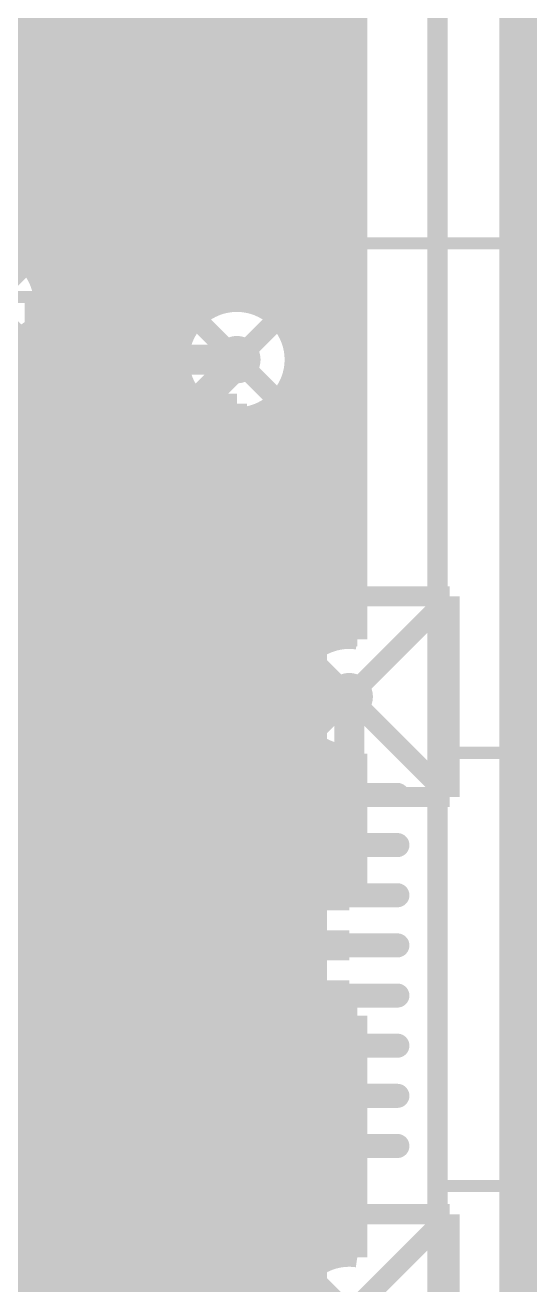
# Model space of a CAD drawing. Extents: x -11 to 221, y -93 to 178.
# Drawn here: x 60.82 to 67.21, y 82.06 to 98.01 of the extents above; entities that cross this region are included whole.
import ezdxf

# ---------------------------------------------------------------- set-up
doc = ezdxf.new("R2010")
doc.units = 0
doc.header["$MEASUREMENT"] = 0
doc.layers.get('0').update_dxf_attribs({"linetype": 'CONTINUOUS'})
for name, color, linetype in [('26-349-0_BOT', 7, 'CONTINUOUS'), ('26-349-0_DRD', 7, 'CONTINUOUS'), ('26-349-0_DRL', 2, 'CONTINUOUS'), ('26-349-0_FAB', 1, 'CONTINUOUS'), ('26-349-0_IN1', 3, 'CONTINUOUS'), ('26-349-0_IN2', 5, 'CONTINUOUS'), ('26-349-0_SMT', 14, 'CONTINUOUS'), ('26-349-0_SPT', 9, 'CONTINUOUS'), ('26-349-0_SST', 12, 'CONTINUOUS'), ('26-349-0_TOP', 11, 'CONTINUOUS'), ('THRUHOLE_TAP', 15, 'CONTINUOUS')]:
    doc.layers.add(name, color=color, linetype=linetype)

# ---------------------------------------------------------------- blocks, each defined once
blk = doc.blocks.new('ROUND_78')
at = {"const_width": 0.29972}
blk.add_lwpolyline([(-0.14986, 0, 1), (0.14986, 0, 1)], format="xyb", close=True, dxfattribs=at)
blk = doc.blocks.new('ROUND_102')
at = {"const_width": 0.10033}
blk.add_lwpolyline([(-0.050164, 0, 1), (0.050164, 0, 1)], format="xyb", close=True, dxfattribs=at)
blk = doc.blocks.new('ROUND_82')
at = {"const_width": 0.29972}
blk.add_lwpolyline([(-0.14986, 0, 1), (0.14986, 0, 1)], format="xyb", close=True, dxfattribs=at)
blk = doc.blocks.new('RECTANGLE_3')
blk.add_solid([(0.4826, 0.4064), (0.4826, -0.4064), (-0.4826, 0.4064), (-0.4826, -0.4064)])
blk = doc.blocks.new('RECTANGLE_5')
blk.add_solid([(0.63627, 0.51308), (0.63627, -0.51308), (-0.63627, 0.51308), (-0.63627, -0.51308)])
blk = doc.blocks.new('OBLONG_54')
at = {"const_width": 0.3048}
blk.add_lwpolyline([(0.6096, 0), (-0.6096, 0)], dxfattribs=at)
at = {"const_width": 0.1524}
for points in [[(-0.6858, 0, 1), (-0.5334, 0, 1)], [(0.5334, 0, 1), (0.6858, 0, 1)]]:
    blk.add_lwpolyline(points, format="xyb", close=True, dxfattribs=at)
blk = doc.blocks.new('RECTANGLE_57')
blk.add_solid([(0.65024, 0.40005), (0.65024, -0.40005), (-0.65024, 0.40005), (-0.65024, -0.40005)])
blk = doc.blocks.new('ROUND_88')
at = {"const_width": 0.10033}
blk.add_lwpolyline([(-0.050164, 0, 1), (0.050164, 0, 1)], format="xyb", close=True, dxfattribs=at)

msp = doc.modelspace()

# ---------------------------------------------------------------- linework, layer by layer
at = {"layer": '26-349-0_BOT', "const_width": 0.381}
msp.add_lwpolyline([(62.992, 79.375), (62.992, 93.218), (63.5, 93.726), (63.5, 93.7768)], dxfattribs=at)
at = {"layer": '26-349-0_DRD', "const_width": 0.254}
for points in [[(60.706, 99.695), (60.706, 97.155)], [(63.246, 99.695), (60.706, 97.155)], [(63.246, 97.155), (60.706, 99.695)], [(60.706, 99.695), (60.706, 97.155)], [(63.246, 99.695), (60.706, 97.155)], [(63.246, 97.155), (60.706, 99.695)], [(63.246, 97.155), (63.246, 99.695)], [(63.246, 97.155), (63.246, 99.695)], [(60.706, 97.155), (63.246, 97.155)], [(60.706, 97.155), (63.246, 97.155)], [(61.595, 95.758), (59.055, 95.758)], [(61.595, 95.758), (59.055, 93.218)], [(61.595, 93.218), (59.055, 95.758)], [(61.595, 93.218), (61.595, 95.758)], [(62.23, 95.0468), (62.23, 92.5068)], [(64.77, 95.0468), (62.23, 95.0468)], [(64.77, 95.0468), (62.23, 92.5068)], [(64.77, 92.5068), (62.23, 95.0468)], [(64.77, 92.5068), (64.77, 95.0468)], [(61.595, 93.472), (59.055, 93.472)], [(61.595, 93.472), (59.055, 90.932)], [(61.595, 90.932), (59.055, 93.472)], [(61.595, 93.472), (59.055, 93.472)], [(61.595, 93.472), (59.055, 90.932)], [(61.595, 90.932), (59.055, 93.472)], [(61.595, 90.932), (61.595, 93.472)], [(61.595, 90.932), (61.595, 93.472)], [(59.055, 93.218), (61.595, 93.218)], [(60.96, 93.218), (60.96, 90.678)], [(63.5, 93.218), (60.96, 93.218)], [(63.5, 93.218), (60.96, 90.678)], [(63.5, 90.678), (60.96, 93.218)], [(60.96, 93.218), (60.96, 90.678)], [(63.5, 93.218), (60.96, 93.218)], [(63.5, 93.218), (60.96, 90.678)], [(63.5, 90.678), (60.96, 93.218)], [(63.5, 90.678), (63.5, 93.218)], [(63.5, 90.678), (63.5, 93.218)], [(62.23, 92.5068), (64.77, 92.5068)], [(59.055, 90.932), (61.595, 90.932)], [(59.055, 90.932), (61.595, 90.932)], [(60.96, 90.678), (63.5, 90.678)], [(60.96, 90.678), (63.5, 90.678)], [(63.6524, 90.7796), (63.6524, 88.2396)], [(66.1924, 90.7796), (63.6524, 90.7796)], [(66.1924, 90.7796), (63.6524, 88.2396)], [(66.1924, 88.2396), (63.6524, 90.7796)], [(63.6524, 90.7796), (63.6524, 88.2396)], [(66.1924, 90.7796), (63.6524, 90.7796)], [(66.1924, 90.7796), (63.6524, 88.2396)], [(66.1924, 88.2396), (63.6524, 90.7796)], [(66.1924, 88.2396), (66.1924, 90.7796)], [(66.1924, 88.2396), (66.1924, 90.7796)], [(62.4078, 88.3412), (59.8678, 88.3412)], [(62.4078, 88.3412), (59.8678, 85.8012)], [(62.4078, 85.8012), (59.8678, 88.3412)], [(62.4078, 85.8012), (62.4078, 88.3412)], [(63.6524, 88.2396), (66.1924, 88.2396)], [(63.6524, 88.2396), (66.1924, 88.2396)], [(59.8678, 85.8012), (62.4078, 85.8012)], [(62.4078, 85.1662), (59.8678, 85.1662)], [(62.4078, 85.1662), (59.8678, 82.6262)], [(62.4078, 82.6262), (59.8678, 85.1662)], [(62.4078, 82.6262), (62.4078, 85.1662)], [(63.6524, 82.9564), (63.6524, 80.4164)], [(66.1924, 82.9564), (63.6524, 82.9564)], [(66.1924, 82.9564), (63.6524, 80.4164)], [(66.1924, 80.4164), (63.6524, 82.9564)], [(63.6524, 82.9564), (63.6524, 80.4164)], [(66.1924, 82.9564), (63.6524, 82.9564)], [(66.1924, 82.9564), (63.6524, 80.4164)], [(66.1924, 80.4164), (63.6524, 82.9564)], [(66.1924, 80.4164), (66.1924, 82.9564)], [(66.1924, 80.4164), (66.1924, 82.9564)], [(59.8678, 82.6262), (62.4078, 82.6262)], [(60.96, 82.55), (60.96, 80.01)], [(63.5, 82.55), (60.96, 82.55)], [(63.5, 82.55), (60.96, 80.01)], [(63.5, 80.01), (60.96, 82.55)], [(63.5, 80.01), (63.5, 82.55)]]:
    msp.add_lwpolyline(points, dxfattribs=at)
at = {"layer": '26-349-0_DRL', "const_width": 2.49936}
msp.add_lwpolyline([(68.072, 52.959), (68.072, 105.283)], dxfattribs=at)
at = {"layer": '26-349-0_FAB', "const_width": 0.254}
msp.add_lwpolyline([(-7.62, 142.24), (-7.62, 102.87), (17.78, 102.87), (17.78, 93.345), (55.88, 93.345), (55.88, 55.245), (48.895, 55.245), (48.895, -6.985), (109.22, -6.985), (109.22, 45.72), (66.04, 45.72), (66.04, 142.875), (33.655, 142.875), (27.94, 148.59), (27.94, 152.4), (11.43, 152.4), (11.43, 142.24), (-7.62, 142.24)], dxfattribs=at)
at = {"layer": '26-349-0_IN1', "const_width": 0.254}
for points in [[(64.262, 139.446), (64.262, 89.82456)], [(64.4906, 139.446), (64.4906, 90.09888)], [(64.7192, 139.446), (64.7192, 90.21064)], [(64.9478, 139.446), (64.9478, 90.24112)], [(65.024, 139.446), (65.024, 90.2335)], [(62.8904, 104.08158), (62.8904, 94.18066)], [(64.0334, 103.91902), (64.0334, 94.27718)], [(63.119, 103.8352), (63.119, 94.40164)], [(63.3476, 103.7336), (63.3476, 94.49308)], [(63.5762, 103.71582), (63.5762, 94.50324)], [(63.8048, 103.76916), (63.8048, 94.44228)], [(60.833, 102.37978), (60.833, 95.01378)], [(61.0616, 99.17938), (61.0616, 87.79764)], [(61.2902, 98.171), (61.2902, 87.78748)], [(62.6618, 98.171), (62.6618, 92.53728)], [(61.35116, 98.044), (55.372, 98.044)], [(65.024, 98.044), (62.60084, 98.044)], [(61.57214, 97.8154), (55.372, 97.8154)], [(61.5188, 97.8535), (61.5188, 92.11818)], [(65.024, 97.8154), (62.37986, 97.8154)], [(62.4332, 97.8535), (62.4332, 92.64904)], [(61.7474, 97.72904), (61.7474, 92.49664)], [(61.976, 97.69348), (61.976, 92.6338)], [(62.2046, 97.72904), (62.2046, 92.67952)], [(65.024, 97.5868), (55.372, 97.5868)], [(65.024, 97.3582), (55.372, 97.3582)], [(65.024, 97.1296), (55.372, 97.1296)], [(65.024, 96.901), (55.372, 96.901)], [(65.024, 96.6724), (58.28538, 96.6724)], [(65.024, 96.4438), (58.45048, 96.4438)], [(65.024, 96.2152), (58.51144, 96.2152)], [(65.024, 95.9866), (58.50128, 95.9866)], [(65.024, 95.758), (58.85942, 95.758)], [(65.024, 95.5294), (59.10326, 95.5294)], [(65.024, 95.3008), (59.20486, 95.3008)], [(65.024, 95.0722), (60.76442, 95.0722)], [(65.024, 94.8436), (60.96508, 94.8436)], [(65.024, 94.615), (61.04382, 94.615)], [(63.09614, 94.3864), (61.0489, 94.3864)], [(65.024, 94.3864), (63.90386, 94.3864)], [(62.87516, 94.1578), (60.97778, 94.1578)], [(65.024, 94.1578), (64.12484, 94.1578)], [(62.78372, 93.9292), (60.79744, 93.9292)], [(60.833, 93.96222), (60.833, 92.72778)], [(65.024, 93.9292), (64.21628, 93.9292)], [(62.77102, 93.7006), (55.372, 93.7006)], [(65.024, 93.7006), (64.22644, 93.7006)], [(62.83452, 93.472), (55.372, 93.472)], [(62.8904, 93.37294), (62.8904, 92.26296)], [(65.024, 93.472), (64.16548, 93.472)], [(62.99962, 93.2434), (55.74538, 93.2434)], [(65.024, 93.2434), (64.00038, 93.2434)], [(64.0334, 93.27642), (64.0334, 87.122)], [(63.119, 93.15196), (63.119, 87.122)], [(63.3476, 93.06052), (63.3476, 87.122)], [(63.5762, 93.04782), (63.5762, 87.122)], [(63.8048, 93.11132), (63.8048, 87.122)], [(65.024, 93.0148), (55.91048, 93.0148)], [(65.024, 92.7862), (60.76442, 92.7862)], [(61.82614, 92.5576), (60.96508, 92.5576)], [(65.024, 92.5576), (62.63386, 92.5576)], [(61.60516, 92.329), (61.04382, 92.329)], [(65.024, 92.329), (62.85484, 92.329)], [(61.51372, 92.1004), (61.0489, 92.1004)], [(65.024, 92.1004), (62.94628, 92.1004)], [(61.50102, 91.8718), (60.97778, 91.8718)], [(61.5188, 91.77528), (61.5188, 87.69604)], [(65.024, 91.8718), (62.95644, 91.8718)], [(61.56452, 91.6432), (60.79744, 91.6432)], [(60.833, 91.67622), (60.833, 87.73668)], [(62.8904, 91.63304), (62.8904, 87.122)], [(65.024, 91.6432), (62.89548, 91.6432)], [(61.72962, 91.4146), (56.769, 91.4146)], [(61.7474, 91.39682), (61.7474, 87.47506)], [(62.6618, 91.35618), (62.6618, 87.122)], [(65.024, 91.4146), (62.73038, 91.4146)], [(65.024, 91.186), (57.38622, 91.186)], [(61.976, 91.2622), (61.976, 87.122)], [(62.2046, 91.21648), (62.2046, 87.122)], [(62.4332, 91.24442), (62.4332, 87.122)], [(65.024, 90.9574), (57.63006, 90.9574)], [(65.024, 90.7288), (57.73166, 90.7288)], [(65.024, 90.5002), (57.75198, 90.5002)], [(65.024, 90.2716), (57.69864, 90.2716)], [(64.42202, 90.043), (57.54878, 90.043)], [(64.25692, 89.8144), (56.769, 89.8144)], [(64.19342, 89.5858), (56.769, 89.5858)], [(64.20612, 89.3572), (56.769, 89.3572)], [(64.262, 89.19464), (64.262, 87.122)], [(64.29756, 89.1286), (58.18886, 89.1286)], [(64.51854, 88.9), (58.40984, 88.9)], [(64.4906, 88.91778), (64.4906, 87.122)], [(64.7192, 88.80602), (64.7192, 87.122)], [(64.9478, 88.77808), (64.9478, 87.122)], [(65.024, 88.7857), (65.024, 87.122)], [(65.024, 88.6714), (58.50128, 88.6714)], [(65.024, 88.4428), (58.51144, 88.4428)], [(65.024, 88.2142), (58.45048, 88.2142)], [(65.024, 87.9856), (58.28538, 87.9856)], [(60.8838, 87.757), (57.23382, 87.757)], [(65.024, 87.757), (61.3918, 87.757)], [(65.024, 87.5284), (61.7093, 87.5284)], [(65.024, 87.2998), (61.83122, 87.2998)], [(65.024, 87.122), (61.86678, 87.122)], [(65.024, 85.471), (61.214, 85.471)], [(61.214, 85.471), (61.214, 84.62264)], [(61.4426, 85.471), (61.4426, 84.56168)], [(61.6712, 85.471), (61.6712, 84.39658)], [(61.8998, 85.471), (61.8998, 77.39888)], [(62.1284, 85.471), (62.1284, 77.19822)], [(62.357, 85.471), (62.357, 79.73822)], [(62.5856, 85.471), (62.5856, 79.98206)], [(62.8142, 85.471), (62.8142, 80.08366)], [(63.0428, 85.471), (63.0428, 80.10398)], [(63.2714, 85.471), (63.2714, 80.05064)], [(63.5, 85.471), (63.5, 79.90078)], [(63.7286, 85.471), (63.7286, 73.06564)], [(63.9572, 85.471), (63.9572, 72.95388)], [(64.1858, 85.471), (64.1858, 72.67956)], [(64.4144, 85.471), (64.4144, 82.21218)], [(64.643, 85.471), (64.643, 82.36204)], [(64.8716, 85.471), (64.8716, 82.41538)], [(65.024, 85.471), (65.024, 82.4103)], [(65.024, 85.2678), (61.214, 85.2678)], [(65.024, 85.0392), (61.214, 85.0392)], [(65.024, 84.8106), (61.214, 84.8106)], [(65.024, 84.582), (61.3918, 84.582)], [(65.024, 84.3534), (61.7093, 84.3534)], [(65.024, 84.1248), (61.83122, 84.1248)], [(65.024, 83.8962), (61.86932, 83.8962)], [(65.024, 83.6676), (61.83122, 83.6676)], [(61.6712, 83.39582), (61.6712, 77.47762)], [(65.024, 83.439), (61.7093, 83.439)], [(61.214, 83.16722), (61.214, 77.41158)], [(65.024, 83.2104), (61.3918, 83.2104)], [(61.4426, 83.23072), (61.4426, 77.4827)], [(65.024, 82.9818), (61.214, 82.9818)], [(65.024, 82.7532), (61.214, 82.7532)], [(65.024, 82.5246), (61.214, 82.5246)], [(64.51854, 82.296), (61.214, 82.296)], [(64.29756, 82.0674), (61.214, 82.0674)]]:
    msp.add_lwpolyline(points, dxfattribs=at)
for points in [[(61.24448, 98.425, 0.4142136), (61.976, 97.69348)], [(61.976, 97.69348, 0.4142136), (62.70752, 98.425)], [(61.05652, 94.488, 0.4142136), (60.325, 95.21952)], [(60.325, 93.75648, 0.4142136), (61.05652, 94.488)], [(63.5, 94.50832, 0.4142136), (62.76848, 93.7768)], [(64.23152, 93.7768, 0.4142136), (63.5, 94.50832)], [(62.76848, 93.7768, 0.4142136), (63.5, 93.04528)], [(63.5, 93.04528, 0.4142136), (64.23152, 93.7768)], [(61.05652, 92.202, 0.4142136), (60.325, 92.93352)], [(61.05652, 92.202, 0.4142136), (60.325, 92.93352)], [(62.23, 92.67952, 0.4142136), (61.49848, 91.948)], [(62.96152, 91.948, 0.4142136), (62.23, 92.67952)], [(60.325, 91.47048, 0.4142136), (61.05652, 92.202)], [(60.325, 91.47048, 0.4142136), (61.05652, 92.202)], [(61.49848, 91.948, 0.4142136), (62.23, 91.21648)], [(62.23, 91.21648, 0.4142136), (62.96152, 91.948)], [(64.9224, 90.24112, 0.4142136), (64.19088, 89.5096)], [(65.024, 90.2335, 0.0348741), (64.9224, 90.24059)], [(64.19088, 89.5096, 0.4142136), (64.9224, 88.77808)], [(64.9224, 88.77808, 0.0348737), (65.02407, 88.78518)], [(61.1378, 87.80272, 0.4142136), (60.40628, 87.0712)], [(61.86678, 87.122, 0.3939802), (61.1378, 87.80272)], [(61.86932, 83.8962, 0.383925), (61.214, 84.62264)], [(61.214, 83.16722, 0.3840274), (61.87186, 83.8962)], [(64.9224, 82.41792, 0.4142136), (64.19088, 81.6864)], [(64.9224, 82.41792, 0.4142136), (64.19088, 81.6864)], [(65.024, 82.4103, 0.0348741), (64.9224, 82.41739)], [(65.024, 82.4103, 0.0348741), (64.9224, 82.41739)]]:
    msp.add_lwpolyline(points, format="xyb", dxfattribs=at)
at = {"layer": '26-349-0_IN2', "const_width": 0.254}
for points in [[(63.2968, 143.002), (63.2968, 94.47784)], [(63.0682, 133.30428), (63.0682, 94.36608)], [(62.8396, 132.92582), (62.8396, 94.09176)], [(62.3824, 132.74548), (62.3824, 81.99628)], [(62.611, 132.7912), (62.611, 81.90484)], [(63.5254, 131.04114), (63.5254, 94.50832)], [(63.754, 130.82016), (63.754, 94.4626)], [(64.516, 130.82016), (64.516, 75.90282)], [(63.9826, 130.72872), (63.9826, 94.32544)], [(64.2112, 130.71602), (64.2112, 93.94698)], [(64.4398, 130.77952), (64.4398, 75.91298)], [(60.7822, 102.45598), (60.7822, 95.0595)], [(61.0108, 99.25558), (61.0108, 94.742)], [(62.1538, 99.09302), (62.1538, 82.00644)], [(61.2394, 99.0092), (61.2394, 74.08418)], [(61.9252, 98.94316), (61.9252, 81.94548)], [(61.468, 98.9076), (61.468, 74.24928)], [(61.6966, 98.88982), (61.6966, 81.78038)], [(64.516, 98.044), (57.404, 98.044)], [(64.516, 97.8154), (57.404, 97.8154)], [(64.516, 97.5868), (57.404, 97.5868)], [(64.516, 97.3582), (57.404, 97.3582)], [(64.516, 97.1296), (57.404, 97.1296)], [(64.516, 96.901), (57.404, 96.901)], [(64.516, 96.6724), (58.28538, 96.6724)], [(64.516, 96.4438), (58.45048, 96.4438)], [(64.516, 96.2152), (58.51144, 96.2152)], [(64.516, 95.9866), (58.50128, 95.9866)], [(64.516, 95.758), (58.85942, 95.758)], [(64.516, 95.5294), (59.10326, 95.5294)], [(64.516, 95.3008), (59.20486, 95.3008)], [(64.516, 95.0722), (60.76442, 95.0722)], [(64.516, 94.8436), (60.96508, 94.8436)], [(64.516, 94.615), (61.04382, 94.615)], [(63.09614, 94.3864), (61.0489, 94.3864)], [(64.516, 94.3864), (63.90386, 94.3864)], [(62.87516, 94.1578), (60.97778, 94.1578)], [(61.0108, 94.234), (61.0108, 67.45478)], [(64.516, 94.1578), (64.12484, 94.1578)], [(60.7822, 93.9165), (60.7822, 67.27444)], [(62.78372, 93.9292), (60.79744, 93.9292)], [(64.516, 93.9292), (64.21628, 93.9292)], [(62.77102, 93.7006), (57.404, 93.7006)], [(64.516, 93.7006), (64.22644, 93.7006)], [(64.2112, 93.60408), (64.2112, 75.89266)], [(62.83452, 93.472), (57.404, 93.472)], [(62.8396, 93.46184), (62.8396, 81.68386)], [(64.516, 93.472), (64.16548, 93.472)], [(62.99962, 93.2434), (57.404, 93.2434)], [(63.0682, 93.18498), (63.0682, 80.10144)], [(63.9826, 93.22562), (63.9826, 75.79106)], [(64.516, 93.2434), (64.00038, 93.2434)], [(63.2968, 93.07322), (63.2968, 80.04048)], [(63.5254, 93.04528), (63.5254, 79.87538)], [(63.754, 93.091), (63.754, 75.54722)], [(64.516, 93.0148), (57.404, 93.0148)], [(64.516, 92.7862), (57.404, 92.7862)], [(64.516, 92.5576), (57.404, 92.5576)], [(64.516, 92.329), (57.404, 92.329)], [(64.516, 92.1004), (57.404, 92.1004)], [(64.516, 91.8718), (57.404, 91.8718)], [(64.516, 91.6432), (57.404, 91.6432)], [(64.516, 91.4146), (57.404, 91.4146)], [(64.516, 91.186), (57.404, 91.186)], [(64.516, 90.9574), (57.63006, 90.9574)], [(64.516, 90.7288), (57.73166, 90.7288)], [(64.516, 90.5002), (57.75198, 90.5002)], [(64.516, 90.2716), (57.69864, 90.2716)], [(64.516, 90.043), (57.54878, 90.043)], [(64.516, 89.8144), (57.404, 89.8144)], [(64.516, 89.5858), (57.404, 89.5858)], [(64.516, 89.3572), (57.404, 89.3572)], [(64.516, 89.1286), (58.18886, 89.1286)], [(64.516, 88.9), (58.40984, 88.9)], [(64.516, 88.6714), (58.50128, 88.6714)], [(64.516, 88.4428), (58.51144, 88.4428)], [(64.516, 88.2142), (58.45048, 88.2142)], [(64.516, 87.9856), (58.28538, 87.9856)], [(64.516, 87.757), (57.404, 87.757)], [(64.516, 87.5284), (57.404, 87.5284)], [(64.516, 87.2998), (57.404, 87.2998)], [(64.516, 87.0712), (57.404, 87.0712)], [(64.516, 86.8426), (57.404, 86.8426)], [(64.516, 86.614), (57.404, 86.614)], [(64.516, 86.3854), (57.404, 86.3854)], [(64.516, 86.1568), (57.404, 86.1568)], [(64.516, 85.9282), (57.404, 85.9282)], [(64.516, 85.6996), (57.404, 85.6996)], [(64.516, 85.471), (57.404, 85.471)], [(64.516, 85.2424), (57.404, 85.2424)], [(64.516, 85.0138), (57.404, 85.0138)], [(64.516, 84.7852), (57.404, 84.7852)], [(64.516, 84.5566), (57.404, 84.5566)], [(64.516, 84.328), (57.404, 84.328)], [(64.516, 84.0994), (57.404, 84.0994)], [(64.516, 83.8708), (57.404, 83.8708)], [(64.516, 83.6422), (57.404, 83.6422)], [(64.516, 83.4136), (57.404, 83.4136)], [(64.516, 83.185), (58.85942, 83.185)], [(64.516, 82.9564), (59.10326, 82.9564)], [(64.516, 82.7278), (59.20486, 82.7278)], [(64.516, 82.4992), (59.22518, 82.4992)], [(64.516, 82.2706), (59.17184, 82.2706)], [(64.516, 82.042), (59.02198, 82.042)]]:
    msp.add_lwpolyline(points, dxfattribs=at)
for points in [[(61.05652, 94.488, 0.4142136), (60.325, 95.21952)], [(60.325, 93.75648, 0.4142136), (61.05652, 94.488)], [(63.5, 94.50832, 0.4142136), (62.76848, 93.7768)], [(64.23152, 93.7768, 0.4142136), (63.5, 94.50832)], [(62.76848, 93.7768, 0.4142136), (63.5, 93.04528)], [(63.5, 93.04528, 0.4142136), (64.23152, 93.7768)], [(62.23, 82.01152, 0.4142136), (61.49848, 81.28)], [(62.96152, 81.28, 0.4142136), (62.23, 82.01152)]]:
    msp.add_lwpolyline(points, format="xyb", dxfattribs=at)
at = {"layer": '26-349-0_SST'}
for points, const_width in [([(72.136, 95.25), (64.516, 95.25), (64.516, 99.06), (72.136, 99.06), (72.136, 95.25)], 0.1524), ([(61.1505, 95.0595), (61.1505, 97.9805), (59.5122, 97.9805), (59.5122, 95.0595), (61.1505, 95.0595)], 0.1524), ([(64.42456, 95.68434), (64.00292, 95.68434), (63.85306, 95.68434), (63.70066, 95.68434), (63.20028, 95.68434), (63.20028, 96.08566), (63.70066, 96.08566), (63.85306, 96.08566), (64.00292, 96.08566), (64.42456, 96.08566)], 0.1524), ([(63.70066, 96.08566), (63.70066, 95.68434)], 0.1524), ([(63.85306, 96.08566), (63.85306, 95.68434)], 0.1524), ([(64.00292, 96.08566), (64.00292, 95.68434)], 0.1524), ([(60.38342, 94.56928), (60.38342, 94.21368), (60.55106, 94.0943), (60.72124, 94.0943), (60.89142, 94.21368), (60.89142, 94.56928), (59.87542, 94.56928)], 0.1524), ([(61.79058, 93.43136), (61.6204, 93.49232), (61.6204, 93.84792), (61.79058, 93.90634), (62.46876, 93.90634), (62.6364, 93.84792), (62.6364, 93.49232), (62.46876, 93.43136)], 0.1524), ([(60.38342, 93.67266), (60.38342, 93.31706), (60.21324, 93.2561), (60.04306, 93.2561), (59.87542, 93.31706), (59.87542, 93.67266), (60.04306, 93.73108), (60.21324, 93.73108), (60.89142, 93.49486)], 0.1524), ([(61.79058, 93.06814), (61.6204, 92.94876), (61.6204, 92.71254), (61.79058, 92.59316), (61.96076, 92.59316), (62.29858, 92.83192), (62.6364, 92.59316), (62.6364, 93.06814)], 0.1524), ([(59.87542, 92.7735), (60.89142, 92.4179), (60.89142, 92.89288)], 0.1524), ([(61.79058, 92.22994), (61.6204, 92.17152), (61.6204, 91.81592), (61.79058, 91.75496), (62.1284, 91.75496), (62.29858, 91.87434), (62.29858, 92.22994), (62.6364, 92.22994), (62.6364, 91.75496)], 0.1524), ([(59.436, 91.313), (59.436, 87.757), (61.214, 87.757), (61.214, 91.313), (59.436, 91.313)], 0.1524), ([(61.4045, 90.9955), (61.4045, 88.0745), (63.0428, 88.0745), (63.0428, 90.9955), (61.4045, 90.9955)], 0.1524), ([(63.69558, 90.25636), (63.5254, 90.31732), (63.5254, 90.67292), (63.69558, 90.73134), (64.37376, 90.73134), (64.5414, 90.67292), (64.5414, 90.31732), (64.37376, 90.25636)], 0.1524), ([(63.69558, 89.89314), (63.5254, 89.77376), (63.5254, 89.53754), (63.69558, 89.41816), (63.86576, 89.41816), (64.20358, 89.65692), (64.5414, 89.41816), (64.5414, 89.89314)], 0.1524), ([(63.5254, 88.69934), (63.5254, 88.93556)], 0.1524), ([(63.5254, 88.81872), (64.5414, 88.81872), (64.37376, 88.93556)], 0.1524), ([(69.9262, 83.9978), (69.2404, 83.312), (65.9892, 83.312), (65.9892, 88.7984), (69.9262, 88.7984), (69.9262, 83.9978)], 0.1524), ([(63.246, 86.487), (63.754, 86.995), (63.754, 88.392)], 0.20066), ([(61.4045, 87.8205), (61.4045, 84.8995), (63.0428, 84.8995), (63.0428, 87.8205), (61.4045, 87.8205)], 0.1524), ([(60.27166, 87.41664), (60.27166, 87.06104), (60.4393, 86.94166), (60.60948, 86.94166), (60.77966, 87.06104), (60.77966, 87.41664), (59.76366, 87.41664)], 0.1524), ([(59.9313, 86.57844), (59.76366, 86.52002), (59.76366, 86.16442), (59.9313, 86.10346), (60.27166, 86.10346), (60.4393, 86.22284), (60.4393, 86.57844), (60.77966, 86.57844), (60.77966, 86.10346)], 0.1524), ([(59.76366, 85.56244), (59.9313, 85.68182), (60.10148, 85.74024), (60.4393, 85.74024), (60.60948, 85.68182), (60.77966, 85.56244), (60.77966, 85.44306), (60.60948, 85.32622), (60.4393, 85.26526), (60.10148, 85.26526), (59.9313, 85.32622), (59.76366, 85.44306), (59.76366, 85.56244)], 0.1524), ([(61.4045, 84.6455), (61.4045, 81.7245), (63.0428, 81.7245), (63.0428, 84.6455), (61.4045, 84.6455)], 0.1524), ([(60.01258, 84.03336), (59.8424, 84.09432), (59.8424, 84.44992), (60.01258, 84.50834), (60.69076, 84.50834), (60.8584, 84.44992), (60.8584, 84.09432), (60.69076, 84.03336)], 0.1524), ([(60.01258, 83.67014), (59.8424, 83.55076), (59.8424, 83.31454), (60.01258, 83.19516), (60.18276, 83.19516), (60.52058, 83.43392), (60.8584, 83.19516), (60.8584, 83.67014)], 0.1524), ([(59.8424, 82.65414), (60.01258, 82.77352), (60.18276, 82.83194), (60.52058, 82.83194), (60.69076, 82.77352), (60.8584, 82.65414), (60.8584, 82.53476), (60.69076, 82.41792), (60.52058, 82.35696), (60.18276, 82.35696), (60.01258, 82.41792), (59.8424, 82.53476), (59.8424, 82.65414)], 0.1524)]:
    msp.add_lwpolyline(points, dxfattribs=dict(at, const_width=const_width))
at = {"layer": '26-349-0_TOP', "const_width": 0.381}
for points in [[(63.5254, 95.885), (63.4492, 95.8088), (60.325, 95.8088)], [(63.5, 93.7768), (59.8932, 93.7768), (59.563, 94.107), (44.958, 94.107)], [(62.23, 90.2462), (62.23, 91.948)], [(62.23, 90.2462), (62.23, 91.948)], [(64.9224, 89.5096), (64.9224, 88.265)], [(64.9224, 89.5096), (64.9224, 88.265)], [(62.23, 88.8238), (60.6298, 88.8238), (60.325, 88.519)], [(62.23, 88.8238), (62.9412, 88.8238), (63.373, 88.392), (63.373, 86.741), (63.754, 86.36), (64.9224, 86.36)], [(64.9224, 86.995), (64.008, 86.995), (64.008, 87.63), (64.9224, 87.63)], [(62.23, 87.0712), (61.1378, 87.0712)], [(64.9224, 85.725), (62.3062, 85.725), (62.23, 85.6488)], [(64.9224, 84.455), (64.008, 84.455), (64.008, 85.09), (64.9224, 85.09)], [(62.23, 83.8962), (62.7888, 84.455), (64.008, 84.455), (64.9224, 84.455)], [(61.1378, 83.8962), (62.23, 83.8962)], [(62.23, 82.4738), (63.9318, 82.4738), (64.9224, 83.4644), (64.9224, 83.82)], [(62.23, 82.4738), (62.1538, 82.55), (58.4962, 82.55)], [(62.23, 82.4738), (62.23, 81.28)]]:
    msp.add_lwpolyline(points, dxfattribs=at)

# ---------------------------------------------------------------- block references
at = {"layer": '26-349-0_BOT'}
for p in [(63.5, 93.7768), (62.23, 91.948), (64.9224, 89.5096), (61.1378, 87.0712), (61.1378, 83.8962)]:
    msp.add_blockref('ROUND_78', p, dxfattribs=at)
at = {"layer": '26-349-0_DRL'}
for p in [(63.5, 93.7768), (62.23, 91.948), (64.9224, 89.5096), (61.1378, 87.0712), (61.1378, 83.8962)]:
    msp.add_blockref('ROUND_102', p, dxfattribs=at)
at = {"layer": '26-349-0_IN1'}
for name, p in [('ROUND_82', (63.5, 93.7768)), ('ROUND_78', (62.23, 91.948)), ('ROUND_78', (64.9224, 89.5096)), ('ROUND_78', (61.1378, 87.0712)), ('ROUND_78', (61.1378, 83.8962))]:
    msp.add_blockref(name, p, dxfattribs=at)
at = {"layer": '26-349-0_IN2'}
for p in [(63.5, 93.7768), (62.23, 91.948), (64.9224, 89.5096), (61.1378, 87.0712), (61.1378, 83.8962)]:
    msp.add_blockref('ROUND_78', p, dxfattribs=at)
at = {"layer": '26-349-0_SMT'}
for name, p in [('RECTANGLE_57', (63.5254, 95.885)), ('RECTANGLE_5', (60.325, 90.551)), ('RECTANGLE_3', (62.23, 90.2462)), ('RECTANGLE_3', (62.23, 88.8238)), ('RECTANGLE_5', (60.325, 88.519)), ('OBLONG_54', (64.9224, 88.265)), ('OBLONG_54', (64.9224, 87.63)), ('RECTANGLE_3', (62.23, 87.0712)), ('OBLONG_54', (64.9224, 86.995)), ('OBLONG_54', (64.9224, 86.36)), ('RECTANGLE_3', (62.23, 85.6488)), ('OBLONG_54', (64.9224, 85.725)), ('OBLONG_54', (64.9224, 85.09)), ('OBLONG_54', (64.9224, 84.455)), ('RECTANGLE_3', (62.23, 83.8962)), ('OBLONG_54', (64.9224, 83.82)), ('RECTANGLE_3', (62.23, 82.4738))]:
    msp.add_blockref(name, p, dxfattribs=at)
at = {"layer": '26-349-0_SPT'}
for name, p in [('RECTANGLE_57', (63.5254, 95.885)), ('RECTANGLE_5', (60.325, 90.551)), ('RECTANGLE_3', (62.23, 90.2462)), ('RECTANGLE_3', (62.23, 88.8238)), ('RECTANGLE_5', (60.325, 88.519)), ('OBLONG_54', (64.9224, 88.265)), ('OBLONG_54', (64.9224, 87.63)), ('RECTANGLE_3', (62.23, 87.0712)), ('OBLONG_54', (64.9224, 86.995)), ('OBLONG_54', (64.9224, 86.36)), ('RECTANGLE_3', (62.23, 85.6488)), ('OBLONG_54', (64.9224, 85.725)), ('OBLONG_54', (64.9224, 85.09)), ('OBLONG_54', (64.9224, 84.455)), ('RECTANGLE_3', (62.23, 83.8962)), ('OBLONG_54', (64.9224, 83.82)), ('RECTANGLE_3', (62.23, 82.4738))]:
    msp.add_blockref(name, p, dxfattribs=at)
at = {"layer": '26-349-0_TOP'}
for name, p in [('RECTANGLE_57', (63.5254, 95.885)), ('ROUND_78', (63.5, 93.7768)), ('ROUND_78', (62.23, 91.948)), ('RECTANGLE_5', (60.325, 90.551)), ('RECTANGLE_3', (62.23, 90.2462)), ('ROUND_78', (64.9224, 89.5096)), ('RECTANGLE_3', (62.23, 88.8238)), ('RECTANGLE_5', (60.325, 88.519)), ('OBLONG_54', (64.9224, 88.265)), ('OBLONG_54', (64.9224, 87.63)), ('RECTANGLE_3', (62.23, 87.0712)), ('ROUND_78', (61.1378, 87.0712)), ('OBLONG_54', (64.9224, 86.995)), ('OBLONG_54', (64.9224, 86.36)), ('RECTANGLE_3', (62.23, 85.6488)), ('OBLONG_54', (64.9224, 85.725)), ('OBLONG_54', (64.9224, 85.09)), ('OBLONG_54', (64.9224, 84.455)), ('RECTANGLE_3', (62.23, 83.8962)), ('ROUND_78', (61.1378, 83.8962)), ('OBLONG_54', (64.9224, 83.82)), ('RECTANGLE_3', (62.23, 82.4738))]:
    msp.add_blockref(name, p, dxfattribs=at)
at = {"layer": 'THRUHOLE_TAP'}
for p in [(63.5, 93.7768), (62.23, 91.948), (64.9224, 89.5096), (61.1378, 87.0712), (61.1378, 83.8962)]:
    msp.add_blockref('ROUND_88', p, dxfattribs=at)

doc.saveas('drawing.dxf')
